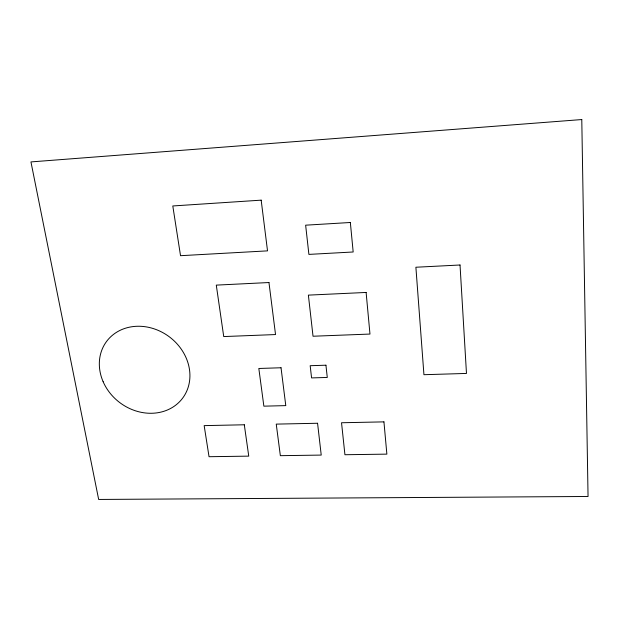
<?xml version="1.0" encoding="UTF-8"?>
<svg xmlns="http://www.w3.org/2000/svg" width="619" height="619" viewBox="0 0 619 619"><rect width="100%" height="100%" fill="white"/><g stroke="black" fill="none" stroke-linecap="round" stroke-linejoin="round"><path stroke-width="0.93" d="M581.783 119.552L30.95 161.915L98.661 499.448L588.05 496.484L581.783 119.552M261.172 200.154L172.794 205.965L180.531 255.693L267.524 250.865L261.172 200.154M350.346 222.492L305.639 225.184L308.896 254.394L353.178 251.987L350.346 222.492M460.025 264.994L415.891 267.238L423.938 374.704L466.478 373.435L460.025 264.994M268.963 282.535L216.286 285.119L223.73 336.566L275.532 334.554L268.963 282.535M366.115 292.454L308.378 295.124L313.028 336.233L369.976 334.059L366.115 292.454M325.934 365.202L310.173 365.705L311.581 377.915L327.281 377.451L325.934 365.202M281.026 367.763L258.827 368.475L263.864 406.165L285.785 405.623L281.026 367.763M244.304 424.781L204.162 425.624L209.036 456.714L248.753 456.133L244.304 424.781M317.57 423.257L276.244 424.116L280.353 455.677L321.23 455.081L317.57 423.257M383.942 421.872L341.533 422.754L344.93 454.733L386.867 454.129L383.942 421.872M103.133 381.699A47.439 41.179 36.7 0 0 181.119 400.044A47.439 41.179 36.7 0 0 149.628 327.559A47.439 41.179 36.7 0 0 103.133 381.699"/></g></svg>
